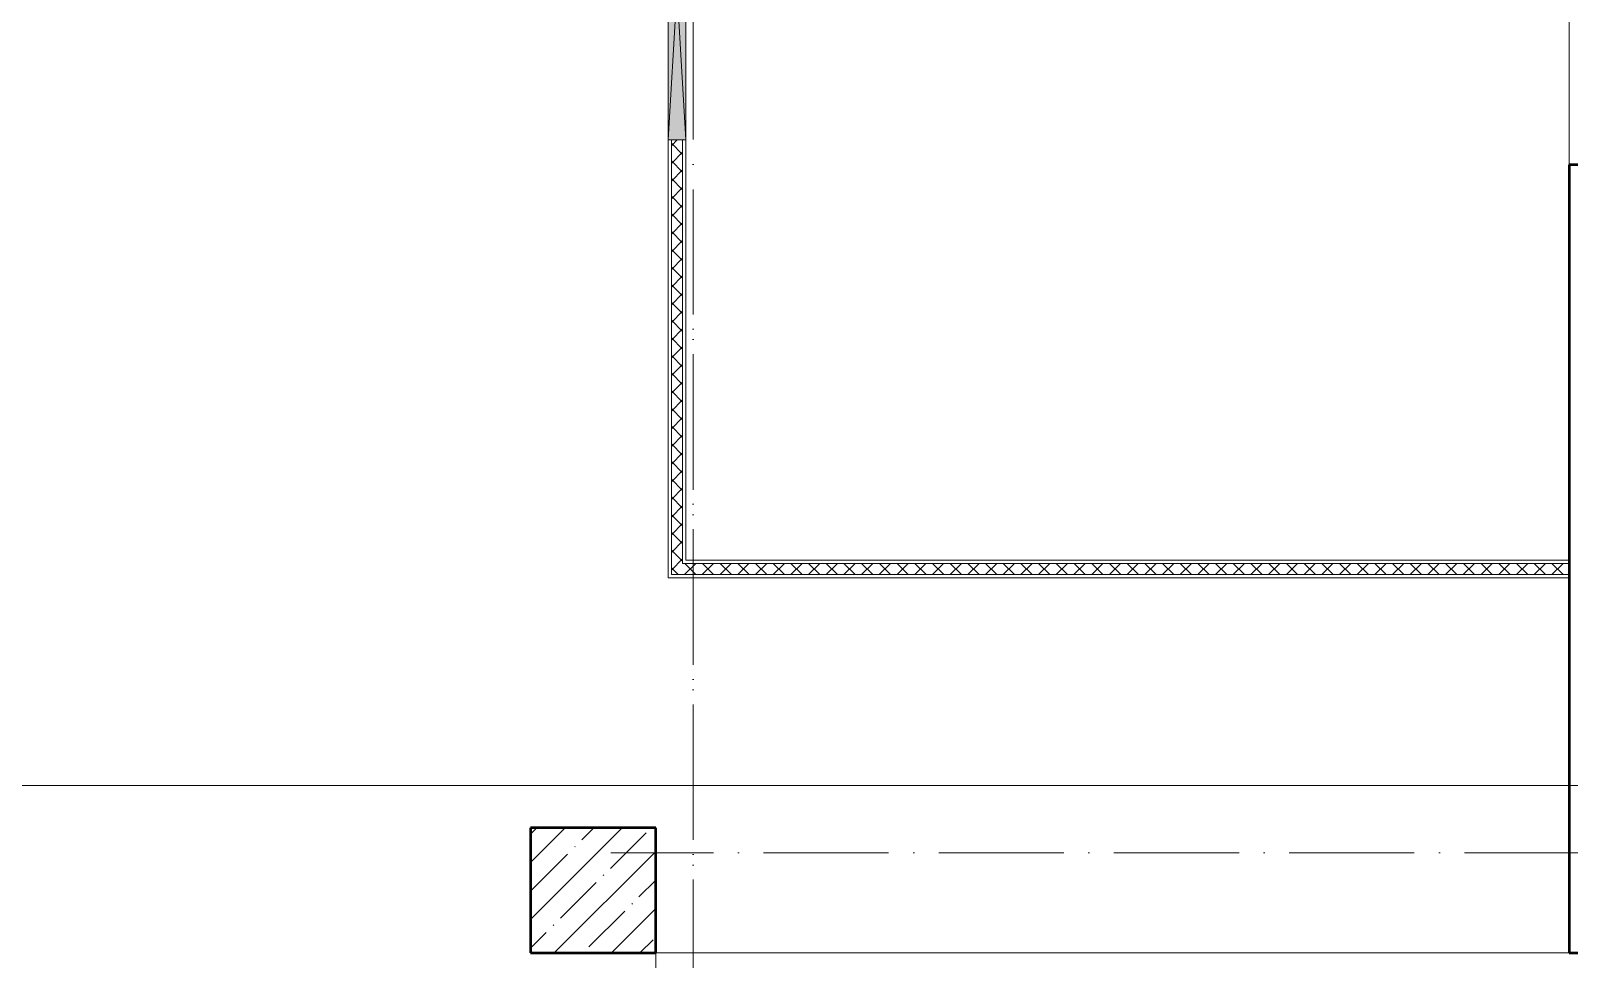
# Model space of a CAD drawing. Header units: millimetres. Extents: x -12989 to 629078, y -109036 to 555275.
# Drawn here: x 603716 to 609863, y 312698 to 316409 of the extents above; entities that cross this region are included whole.
import ezdxf

# ---------------------------------------------------------------- set-up
doc = ezdxf.new("R2010")
doc.units = ezdxf.units.MM
doc.linetypes.add('50_200_ШТРИХ_1Т_ш5_п1_п1_', pattern=[700, 500, -100, 0, -100])
for name, color, linetype, lineweight in [('A-DETL-GENF-OTLN', 7, 'Continuous', 9), ('A-FLOR-____-OTLN', 7, 'Continuous', 9), ('A-GLAZ-____-OTLN', 7, 'Continuous', 9), ('A-WALL-____-MCUT-1', 7, 'Continuous', 9), ('A-WALL-____-MCUT-2', 7, 'Continuous', 50), ('A-WALL-FNSH-MCUT-1', 7, 'Continuous', 9), ('S-COLS-____-MCUT', 7, 'Continuous', 50), ('S-COLS-____-OTLN', 7, 'Continuous', 9), ('S-GRID-____-OTLN-1', 7, '50_200_ШТРИХ_1Т_ш5_п1_п1_', 9)]:
    doc.layers.add(name, color=color, linetype=linetype, lineweight=lineweight)
doc.layers.add('A-WALL-____-PATT-3', color=9, linetype='Continuous', lineweight=9, true_color=0x808080)
pattern_1 = [(45, (-92950, -47081.04), (-114.04925, 114.04925), []), (45, (-92835.95, -47081.04), (-114.04925, 114.04925), [201.613, -40.323, 3.353, -36.97])]
pattern_2 = [(45, (513013.31, 265891.49), (-35.35534, 35.35534), []), (135, (513013.31, 265891.49), (-35.35534, -35.35534), [])]

# ---------------------------------------------------------------- blocks, each defined once
blk = doc.blocks.new('BSC_Колонна _Прямоугольная - 500х500-V138-АР1_План отверстий 1 этажа в осях 1-64_А-ГГ')
at = {"layer": 'S-COLS-____-OTLN'}
h = blk.add_hatch(dxfattribs=at)
h.set_pattern_fill('FP_172', color=256, style=0, pattern_type=2)
h.set_pattern_definition(pattern_1)
h.paths.add_polyline_path([(-250, -250), (250, -250), (250, 250), (-250, 250)], flags=0)
at = {"layer": 'S-COLS-____-MCUT'}
for p, q in [((250, 250), (-250, 250)), ((-250, 250), (-250, -250)), ((250, -250), (250, 250)), ((-250, -250), (250, -250))]:
    blk.add_line(p, q, dxfattribs=at)
blk = doc.blocks.new('DET_L_Линия разрыва - М100-27490010-АР1_План отверстий 1 этажа в осях 1-64_А-ГГ')
at = {"layer": 'A-DETL-GENF-OTLN'}
blk.add_line((14100, 0), (0, 0), dxfattribs=at)
blk = doc.blocks.new('BSC_Колонна _Прямоугольная - 500х500-V146-АР1_План отверстий 1 этажа в осях 1-64_Ю-ЯЯ')
at = {"layer": 'S-COLS-____-OTLN'}
h = blk.add_hatch(dxfattribs=at)
h.set_pattern_fill('FP_157', color=256, style=0, pattern_type=2)
h.set_pattern_definition(pattern_1)
h.paths.add_polyline_path([(-250, -250), (250, -250), (250, 250), (-250, 250)], flags=0)
at = {"layer": 'S-COLS-____-MCUT'}
for p, q in [((250, 250), (-250, 250)), ((-250, 250), (-250, -250)), ((250, -250), (250, 250)), ((-250, -250), (250, -250))]:
    blk.add_line(p, q, dxfattribs=at)
blk = doc.blocks.new('AR_Отверстие прямоугольное _в стене__БезПР - AR_Отверстие прямоугольное _в стене__БезПР-36427886-АР1_План отверстий 1 этажа в осях 1-64_Ю-ЯЯ')
at = {"layer": 'A-GLAZ-____-OTLN'}
blk.add_hatch(color=256, dxfattribs=at).paths.add_polyline_path([(600, 35), (-600, 35), (-600, -35), (600, -35)], flags=0)
at = {"layer": 'A-DETL-GENF-OTLN'}
for p, q in [((-600, -35), (-600, 35)), ((-600, 35), (600, 35)), ((600, 35), (-600, -35)), ((-600, 35), (600, -35)), ((600, 35), (-600, 35)), ((-600, 35), (-600, -35)), ((600, 35), (600, -35)), ((600, -35), (600, 35)), ((600, -35), (-600, -35)), ((-600, -35), (600, -35))]:
    blk.add_line(p, q, dxfattribs=at)
at = {"layer": 'A-GLAZ-____-OTLN'}
blk.add_line((600, 35), (-600, 35), dxfattribs=at)

msp = doc.modelspace()

# ---------------------------------------------------------------- hatches: boundary and pattern name
at = {"layer": 'A-WALL-____-PATT-3'}
h = msp.add_hatch(dxfattribs=at)
h.set_pattern_fill('FP_7', color=256, style=0, pattern_type=2)
h.set_pattern_definition(pattern_2)
h.paths.add_polyline_path([(606320.8109, 314235.0335), (606320.8109, 315972.5335), (606275.8109, 315972.5335), (606275.8109, 314235.0335)], flags=0)
h.paths.add_polyline_path([(606275.8109, 317172.5335), (606320.8109, 317172.5335), (606320.8109, 317572.5335), (606275.8109, 317572.5335)], flags=0)
h = msp.add_hatch(dxfattribs=at)
h.set_pattern_fill('FP_7', color=256, style=0, pattern_type=2)
h.set_pattern_definition(pattern_2)
h.paths.add_polyline_path([(608442.9382, 314235.0335), (609863.3109, 314235.0335), (609863.3109, 314280.0335), (606320.8109, 314280.0335), (606320.8109, 314235.0335), (606333.3109, 314235.0335)], flags=0)

# ---------------------------------------------------------------- linework, layer by layer
at = {"layer": 'A-FLOR-____-OTLN'}
for p, q in [((606213.3109, 309857.5335), (606213.3109, 312722.5335)), ((606213.3109, 312722.5335), (609863.3109, 312722.5335)), ((606213.3109, 309857.5335), (606213.3109, 312722.5335)), ((606213.3109, 312722.5335), (609863.3109, 312722.5335))]:
    msp.add_line(p, q, dxfattribs=at)
at = {"layer": 'A-WALL-____-MCUT-1'}
for p, q in [((606275.8109, 314235.0335), (606275.8109, 315972.5335)), ((606320.8109, 314280.0335), (606320.8109, 315972.5335)), ((609863.3109, 314280.0335), (606320.8109, 314280.0335)), ((609863.3109, 314235.0335), (606275.8109, 314235.0335)), ((609863.3109, 313392.6721), (609863.3109, 312722.5335)), ((609863.3109, 312722.5335), (614263.3109, 312722.5335))]:
    msp.add_line(p, q, dxfattribs=at)
at = {"layer": 'A-WALL-____-MCUT-2'}
for p, q in [((609863.3109, 315872.5335), (609863.3109, 312722.5335)), ((610363.3109, 315872.5335), (609863.3109, 315872.5335)), ((609863.3109, 312722.5335), (614263.3109, 312722.5335))]:
    msp.add_line(p, q, dxfattribs=at)
at = {"layer": 'A-WALL-FNSH-MCUT-1'}
for p, q in [((609863.3109, 318772.5335), (609863.3109, 315872.5335)), ((606263.3109, 315972.5335), (606263.3109, 314222.5335)), ((606333.3109, 314292.5335), (606333.3109, 315972.5335)), ((609863.3109, 314292.5335), (606333.3109, 314292.5335)), ((606263.3109, 314222.5335), (609863.3109, 314222.5335))]:
    msp.add_line(p, q, dxfattribs=at)
at = {"layer": 'S-GRID-____-OTLN-1'}
for p, q in [((606363.3109, 305473.1205), (606363.3109, 356784.3429)), ((606363.3109, 261408.8852), (606363.3109, 315772.4512)), ((616945.4258, 313122.5335), (606034.5752, 313122.5335)), ((616945.4258, 313122.5335), (606034.5752, 313122.5335))]:
    msp.add_line(p, q, dxfattribs=at)

# ---------------------------------------------------------------- block references
at = {"layer": 'A-DETL-GENF-OTLN', "rotation": 180}
msp.add_blockref('DET_L_Линия разрыва - М100-27490010-АР1_План отверстий 1 этажа в осях 1-64_А-ГГ', (615313.3109, 313392.6721), dxfattribs=at)
at = {"layer": 'A-GLAZ-____-OTLN', "rotation": 270.0000000000002}
msp.add_blockref('AR_Отверстие прямоугольное _в стене__БезПР - AR_Отверстие прямоугольное _в стене__БезПР-36427886-АР1_План отверстий 1 этажа в осях 1-64_Ю-ЯЯ', (606298.3109, 316572.5335), dxfattribs=at)
at = {"layer": 'S-COLS-____-OTLN'}
for name in ['BSC_Колонна _Прямоугольная - 500х500-V138-АР1_План отверстий 1 этажа в осях 1-64_А-ГГ', 'BSC_Колонна _Прямоугольная - 500х500-V146-АР1_План отверстий 1 этажа в осях 1-64_Ю-ЯЯ']:
    msp.add_blockref(name, (605963.3109, 312972.5335), dxfattribs=at)

doc.saveas('drawing.dxf')
